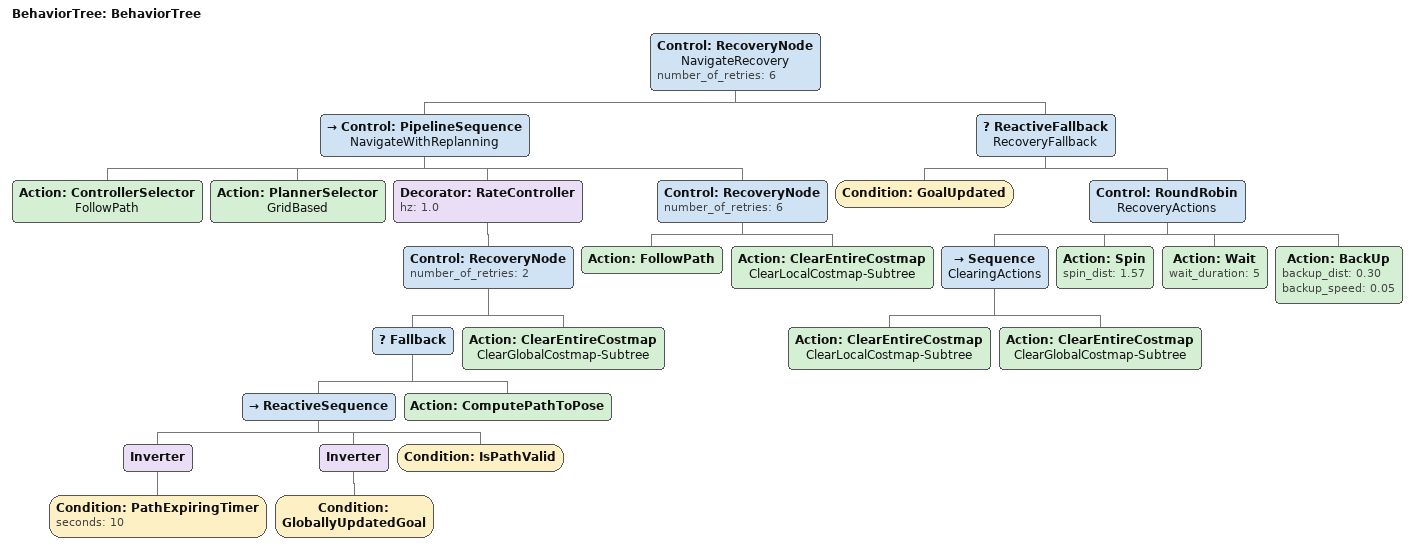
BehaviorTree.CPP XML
<?xml version="1.0"?>
<root main_tree_to_execute="BehaviorTree">
    <BehaviorTree ID="BehaviorTree">
        <Control ID="RecoveryNode" name="NavigateRecovery" number_of_retries="6">
            <Control ID="PipelineSequence" name="NavigateWithReplanning">
                <Action ID="ControllerSelector" name="FollowPath"/>
                <Action ID="PlannerSelector" name="GridBased"/>
                <Decorator ID="RateController" hz="1.0">
                    <Control ID="RecoveryNode" number_of_retries="2">
                        <Fallback>
                            <ReactiveSequence>
                                <Inverter>
                                    <Condition ID="PathExpiringTimer" seconds="10"/>
                                </Inverter>
                                <Inverter>
                                    <Condition ID="GloballyUpdatedGoal"/>
                                </Inverter>
                                <Condition ID="IsPathValid"/>
                            </ReactiveSequence>
                            <Action ID="ComputePathToPose"/>
                        </Fallback>
                        <Action ID="ClearEntireCostmap" name="ClearGlobalCostmap-Subtree"/>
                    </Control>
                </Decorator>
                <Control ID="RecoveryNode" number_of_retries="6">
                    <Action ID="FollowPath"/>
                    <Action ID="ClearEntireCostmap" name="ClearLocalCostmap-Subtree"/>
                </Control>
            </Control>
            <ReactiveFallback name="RecoveryFallback">
                <Condition ID="GoalUpdated"/>
                <Control ID="RoundRobin" name="RecoveryActions">
                    <Sequence name="ClearingActions">
                        <Action ID="ClearEntireCostmap" name="ClearLocalCostmap-Subtree"/>
                        <Action ID="ClearEntireCostmap" name="ClearGlobalCostmap-Subtree"/>
                    </Sequence>
                    <Action ID="Spin" spin_dist="1.57"/>
                    <Action ID="Wait" wait_duration="5"/>
                    <Action ID="BackUp" backup_dist="0.30" backup_speed="0.05"/>
                </Control>
            </ReactiveFallback>
        </Control>
    </BehaviorTree>
</root>
